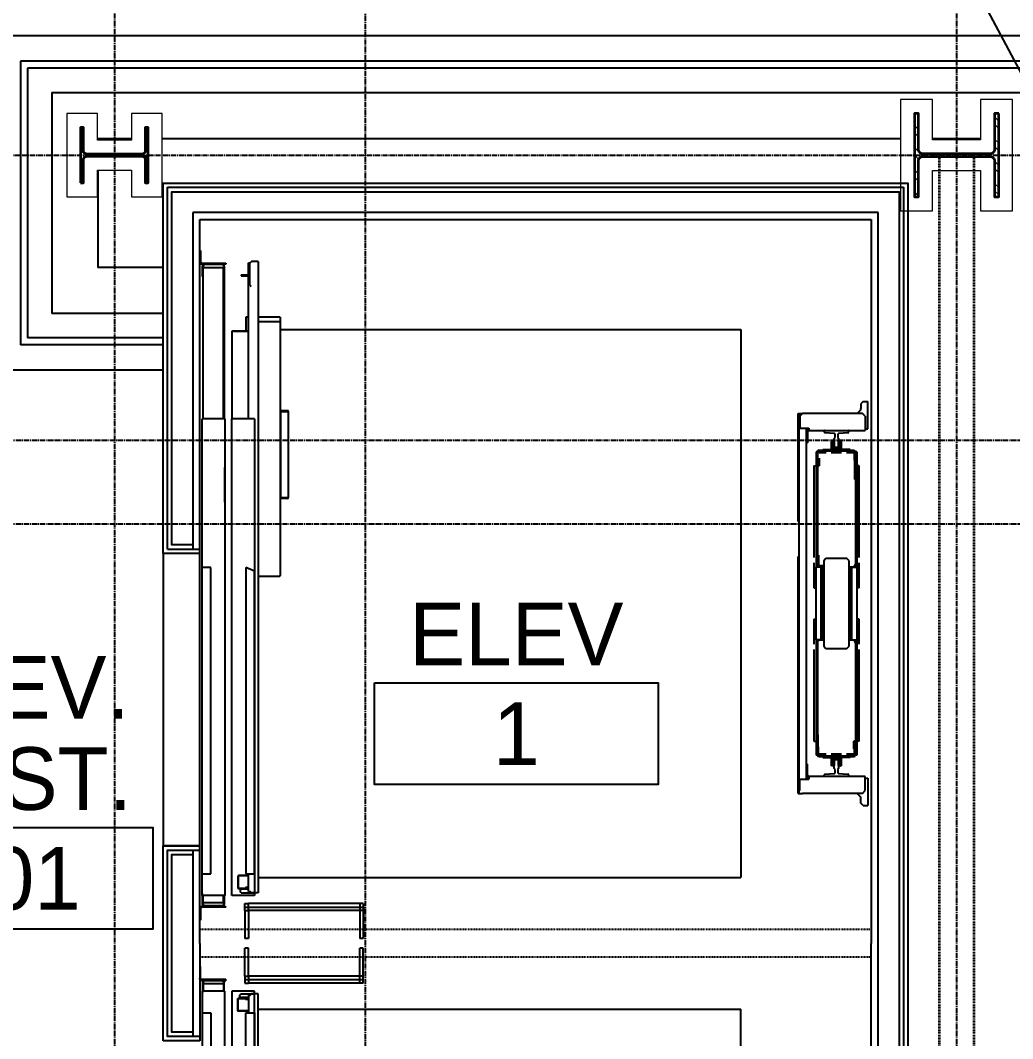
# Model space of a CAD drawing. Header units: inches. Extents: x 1442 to 5389, y 34 to 2400.
# Drawn here: x 3342 to 3484.6, y 1076.6 to 1222.9 of the extents above; entities that cross this region are included whole.
import ezdxf
from ezdxf.enums import TextEntityAlignment as Align

# ---------------------------------------------------------------- set-up
doc = ezdxf.new("R2010")
doc.units = ezdxf.units.IN
doc.header["$MEASUREMENT"] = 0
doc.linetypes.add('CENTER2', pattern=[1.125, 0.75, -0.125, 0.125, -0.125])
doc.linetypes.add('HIDDEN2', pattern=[0.1875, 0.125, -0.0625])
for name, color, linetype, lineweight in [('A-Detl-Hatch', 1, 'Continuous', 18), ('A-Detl-Wide', 2, 'Continuous', 35), ('S-Detl-Hatch', 1, 'Continuous', 18), ('S-Detl-Wide', 3, 'Continuous', 35)]:
    doc.layers.add(name, color=color, linetype=linetype, lineweight=lineweight)
for name, color, linetype in [('A-Door-Head', 8, 'Continuous'), ('A-Flor-Evtr', 7, 'Continuous'), ('A-Grid(SmallScale)', 11, 'CENTER2'), ('A-Tag-Rm(Scale)', 7, 'Continuous'), ('A-Wall-Full', 7, 'Continuous'), ('A-Wall-Hatch', 15, 'Continuous'), ('A-Wall-Hatch Interior', 15, 'Continuous'), ('Coordination', 1, 'Continuous'), ('S-Wall-CMU', 7, 'Continuous')]:
    doc.layers.add(name, color=color, linetype=linetype)

# ---------------------------------------------------------------- blocks, each defined once
blk = doc.blocks.new('Rm Tag')
blk.add_lwpolyline([(-0.2124, 0.0759), (0.2124, 0.0759), (0.2124, -0.0759), (-0.2124, -0.0759)], close=True)
for p in [(0, 0.2858), (0, 0.1493), (0, 0)]:
    blk.add_attdef('XXX', text='', height=0.0938).set_placement(p, align=Align.MIDDLE_CENTER)
blk = doc.blocks.new('*U14')
at = {"layer": 'A-Detl-Hatch'}
h = blk.add_hatch(dxfattribs=at)
h.set_pattern_fill('ANSI32', color=256, scale=6, style=0)
h.set_pattern_definition([(45, (0, -4.865), (-1.591, 1.591), []), (45, (1.0607, -4.865), (-1.591, 1.591), [])])
edge = h.paths.add_edge_path()
edge.add_line((3.98, -9.73), (3.98, -9.295))
edge.add_line((3.98, -9.295), (0.645, -9.295))
edge.add_arc((0.645, -8.795), 0.5, 180, 270, ccw=False)
edge.add_line((0.145, -8.795), (0.145, -0.935))
edge.add_arc((0.645, -0.935), 0.5, 90, 180, ccw=False)
edge.add_line((0.645, -0.435), (3.98, -0.435))
edge.add_line((3.98, -0.435), (3.98, 0))
edge.add_line((3.98, 0), (-3.98, 0))
edge.add_line((-3.98, 0), (-3.98, -0.435))
edge.add_line((-3.98, -0.435), (-0.645, -0.435))
edge.add_arc((-0.645, -0.935), 0.5, 0, 90, ccw=False)
edge.add_line((-0.145, -0.935), (-0.145, -8.795))
edge.add_arc((-0.645, -8.795), 0.5, -90, 0, ccw=False)
edge.add_line((-0.645, -9.295), (-3.98, -9.295))
edge.add_line((-3.98, -9.295), (-3.98, -9.73))
edge.add_line((-3.98, -9.73), (3.98, -9.73))
at = {"color": 0, "linetype": 'ByBlock'}
blk.add_lwpolyline([(3.98, -9.73), (3.98, -9.295), (0.645, -9.295, -0.4142136), (0.145, -8.795), (0.145, -0.935, -0.4142136), (0.645, -0.435), (3.98, -0.435), (3.98, 0), (-3.98, 0), (-3.98, -0.435), (-0.645, -0.435, -0.4142136), (-0.145, -0.935), (-0.145, -8.795, -0.4142136), (-0.645, -9.295), (-3.98, -9.295), (-3.98, -9.73)], format="xyb", close=True, dxfattribs=at)
blk = doc.blocks.new('W10X33')
at = {"layer": 'S-Detl-Hatch'}
blk.add_lwpolyline([(13773.78, -7310.28), (13773.78, -7305.84), (13769.95, -7305.84), (13769.95, -7300.98), (13773.78, -7300.98), (13773.78, -7296.55), (13761.82, -7296.55), (13761.82, -7300.98), (13765.66, -7300.98), (13765.66, -7305.84), (13761.82, -7305.84), (13761.82, -7310.28)], close=True, dxfattribs=at)
at = {"layer": 'A-Detl-Wide'}
blk.add_blockref('*U14', (13767.8, -7298.55), dxfattribs=at)
blk = doc.blocks.new('*U15')
at = {"layer": 'A-Detl-Hatch'}
h = blk.add_hatch(dxfattribs=at)
h.set_pattern_fill('ANSI32', color=256, scale=6, style=0)
h.set_pattern_definition([(45, (0, -6.06), (-1.591, 1.591), []), (45, (1.0607, -6.06), (-1.591, 1.591), [])])
edge = h.paths.add_edge_path()
edge.add_line((6, -12.12), (6, -11.515))
edge.add_line((6, -11.515), (0.795, -11.515))
edge.add_arc((0.795, -10.915), 0.6, 180, 270, ccw=False)
edge.add_line((0.195, -10.915), (0.195, -1.205))
edge.add_arc((0.795, -1.205), 0.6, 90, 180, ccw=False)
edge.add_line((0.795, -0.605), (6, -0.605))
edge.add_line((6, -0.605), (6, 0))
edge.add_line((6, 0), (-6, 0))
edge.add_line((-6, 0), (-6, -0.605))
edge.add_line((-6, -0.605), (-0.795, -0.605))
edge.add_arc((-0.795, -1.205), 0.6, 0, 90, ccw=False)
edge.add_line((-0.195, -1.205), (-0.195, -10.915))
edge.add_arc((-0.795, -10.915), 0.6, 270, 360, ccw=False)
edge.add_line((-0.795, -11.515), (-6, -11.515))
edge.add_line((-6, -11.515), (-6, -12.12))
edge.add_line((-6, -12.12), (6, -12.12))
at = {"color": 0, "linetype": 'ByBlock'}
blk.add_lwpolyline([(6, -12.12), (6, -11.515), (0.795, -11.515, -0.4142136), (0.195, -10.915), (0.195, -1.205, -0.4142136), (0.795, -0.605), (6, -0.605), (6, 0), (-6, 0), (-6, -0.605), (-0.795, -0.605, -0.4142136), (-0.195, -1.205), (-0.195, -10.915, -0.4142136), (-0.795, -11.515), (-6, -11.515), (-6, -12.12)], format="xyb", close=True, dxfattribs=at)
blk = doc.blocks.new('W12X65')
at = {"layer": 'S-Detl-Hatch'}
blk.add_lwpolyline([(13860.59, -7310.28), (13860.59, -7305.67), (13854.79, -7305.67), (13854.79, -7298.76), (13860.59, -7298.76), (13860.59, -7294.16), (13844.59, -7294.16), (13844.59, -7298.76), (13850.4, -7298.76), (13850.4, -7305.67), (13844.59, -7305.67), (13844.59, -7310.28)], close=True, dxfattribs=at)
at = {"layer": 'A-Detl-Wide'}
blk.add_blockref('*U15', (13852.59, -7296.16), dxfattribs=at)
blk = doc.blocks.new('Otis Elev. Gen 2')
at = {"layer": 'A-Flor-Evtr', "linetype": 'HIDDEN2'}
blk.add_line((0, 13.51), (0, -82.99), dxfattribs=at)
at = {"layer": 'A-Flor-Evtr'}
for p, q in [((-71.91, 13.01), (-75.85, 13.01)), ((-75.85, 12.34), (-75.85, 13.01)), ((-75.85, 12.34), (-75.54, 12.02)), ((-75.54, 12.02), (-74.83, 12.02)), ((-74.55, 11.91), (-74.12, 11.47)), ((-73.72, 12.64), (-74.12, 12.25)), ((-74.12, 12.25), (-74.12, 3.62)), ((-73.72, 12.64), (-71.68, 12.64)), ((-71.91, 12.64), (-71.91, 13.01)), ((-71.68, 10.2), (-71.68, 12.64)), ((-53.44, 11.76), (-66.61, 11.76)), ((-66.61, 11.76), (-66.61, 11.41)), ((-49.09, 11.76), (-52.67, 11.76)), ((-49.09, 11.76), (-49.09, 11.47)), ((-41, 11.76), (-44.58, 11.76)), ((-44.58, 11.76), (-44.58, 11.47)), ((-27.06, 11.76), (-40.23, 11.76)), ((-27.06, 11.76), (-27.06, 11.41)), ((-19.94, 12.64), (-21.99, 12.64)), ((-21.99, 12.64), (-21.99, 10.2)), ((-21.76, 13.01), (-17.82, 13.01)), ((-21.76, 12.64), (-21.76, 13.01)), ((-19.55, 12.25), (-19.94, 12.64)), ((-19.55, 12.25), (-19.55, 3.62)), ((-19.12, 11.91), (-19.55, 11.47)), ((-18.13, 12.02), (-18.84, 12.02)), ((-17.82, 12.34), (-18.13, 12.02)), ((-17.82, 12.34), (-17.82, 13.01)), ((-71.64, 10.24), (-71.48, 10.24)), ((-68.96, 10.46), (-68.84, 10.46)), ((-68.96, 10.46), (-68.96, 9.16)), ((-68.84, 10.99), (-68.84, 6)), ((-68.72, 10.99), (-68.72, 6)), ((-68.61, 11.41), (-52.05, 11.41)), ((-68.61, 11.41), (-68.61, 11.23)), ((-68.61, 11.23), (-68.6, 11.23)), ((-67.43, 11.23), (-68.6, 11.23)), ((-67.43, 11.11), (-68.6, 11.11)), ((-68.6, 10.79), (-68.6, 11.11)), ((-68.6, 10.79), (-68.46, 10.79)), ((-68.57, 9.95), (-68.57, 10.79)), ((-68.46, 10.94), (-68.46, 9.95)), ((-67.43, 11.23), (-52.05, 11.23)), ((-67.43, 11.11), (-64.66, 11.11)), ((-52.98, 10.3), (-53.29, 9.99)), ((-40.69, 10.3), (-52.98, 10.3)), ((-52.11, 10.3), (-52.11, 10.85)), ((-41.62, 11.47), (-52.05, 11.47)), ((-52.05, 10.72), (-52.05, 11.47)), ((-41.62, 10.72), (-52.05, 10.72)), ((-52.05, 10.52), (-52.05, 10.3)), ((-51.99, 10.58), (-51.91, 10.58)), ((-51.85, 10.52), (-51.85, 10.3)), ((-49.49, 10.52), (-49.49, 10.3)), ((-49.43, 10.58), (-49.35, 10.58)), ((-49.29, 10.52), (-49.29, 10.3)), ((-46.93, 10.52), (-46.93, 10.3)), ((-46.87, 10.58), (-46.79, 10.58)), ((-46.73, 10.52), (-46.73, 10.3)), ((-44.37, 10.52), (-44.37, 10.3)), ((-44.32, 10.58), (-44.24, 10.58)), ((-44.18, 10.52), (-44.18, 10.3)), ((-41.82, 10.52), (-41.82, 10.3)), ((-41.76, 10.58), (-41.68, 10.58)), ((-41.62, 10.72), (-41.62, 11.47)), ((-41.62, 11.41), (-25.06, 11.41)), ((-41.62, 11.23), (-26.24, 11.23)), ((-41.62, 10.52), (-41.62, 10.3)), ((-41.56, 10.85), (-41.56, 10.3)), ((-40.38, 9.99), (-40.69, 10.3)), ((-27.06, 11.23), (-27.06, 10.97)), ((-26.04, 11.09), (-27.06, 11.09)), ((-25.96, 10.97), (-27.06, 10.97)), ((-25.07, 11.23), (-26.24, 11.23)), ((-26.24, 11.23), (-26.24, 11.11)), ((-25.07, 11.11), (-26.24, 11.11)), ((-25.21, 9.95), (-25.21, 10.97)), ((-25.1, 11.09), (-25.19, 11.09)), ((-25.1, 9.95), (-25.1, 11.09)), ((-25.07, 11.23), (-25.06, 11.23)), ((-25.06, 11.41), (-25.06, 11.23)), ((-24.95, 6), (-24.95, 10.99)), ((-24.83, 6), (-24.83, 10.99)), ((-24.71, 10.46), (-24.83, 10.46)), ((-24.71, 10.46), (-24.71, 9.16)), ((-22.19, 10.24), (-22.03, 10.24)), ((-71.68, 6.78), (-71.68, 10.2)), ((-71.36, 10.14), (-71.25, 8.8)), ((-70.67, 8.69), (-70.55, 8.8)), ((-70.55, 8.8), (-69.28, 8.8)), ((-70.15, 9.2), (-69.08, 9.2)), ((-70.15, 9.08), (-70.15, 9.2)), ((-70.15, 9.08), (-69.08, 9.08)), ((-70.15, 9.07), (-69.15, 9.07)), ((-70.15, 8.88), (-70.15, 9.07)), ((-69.23, 8.88), (-70.15, 8.88)), ((-70.15, 8.88), (-70.09, 8.82)), ((-69.27, 8.82), (-70.09, 8.82)), ((-69.9, 9.08), (-69.9, 9.07)), ((-69.51, 9.08), (-69.51, 9.07)), ((-69.28, 8.8), (-69.24, 8.77)), ((-69.15, 9.01), (-69.27, 8.82)), ((-69.21, 8.76), (-69.03, 8.88)), ((-69.15, 8.19), (-69.15, 8.8)), ((-68.96, 8.96), (-68.96, 8.03)), ((-68.96, 8.88), (-68.96, 8.1)), ((-68.57, 7.74), (-68.57, 9.24)), ((-68.46, 9.24), (-68.46, 7.74)), ((-53.29, 9.99), (-53.29, 7)), ((-40.38, 7), (-40.38, 9.99)), ((-25.21, 7.74), (-25.21, 9.24)), ((-25.1, 7.74), (-25.1, 9.24)), ((-24.71, 8.03), (-24.71, 8.96)), ((-24.71, 8.1), (-24.71, 8.88)), ((-24.64, 8.88), (-24.46, 8.76)), ((-24.59, 9.2), (-23.52, 9.2)), ((-24.59, 9.08), (-23.52, 9.08)), ((-24.52, 9.07), (-23.52, 9.07)), ((-24.52, 9.01), (-24.4, 8.82)), ((-24.52, 8.8), (-24.52, 8.19)), ((-23.52, 8.88), (-24.44, 8.88)), ((-24.43, 8.77), (-24.39, 8.8)), ((-23.58, 8.82), (-24.4, 8.82)), ((-24.39, 8.8), (-23.12, 8.8)), ((-24.16, 9.07), (-24.16, 9.08)), ((-23.77, 9.07), (-23.77, 9.08)), ((-23.52, 8.88), (-23.58, 8.82)), ((-23.52, 9.08), (-23.52, 9.2)), ((-23.52, 9.07), (-23.52, 8.88)), ((-23.12, 8.8), (-23, 8.69)), ((-22.42, 8.8), (-22.31, 10.14)), ((-21.99, 10.2), (-21.99, 6.78)), ((-71.25, 8.18), (-71.36, 6.85)), ((-71.12, 8.69), (-70.67, 8.69)), ((-70.67, 8.3), (-71.12, 8.3)), ((-70.55, 8.18), (-70.67, 8.3)), ((-69.28, 8.18), (-70.55, 8.18)), ((-70.15, 8.11), (-70.09, 8.17)), ((-70.15, 8.11), (-69.23, 8.11)), ((-70.15, 7.91), (-70.15, 8.11)), ((-69.15, 7.91), (-70.15, 7.91)), ((-69.08, 7.91), (-70.15, 7.91)), ((-70.15, 7.91), (-70.15, 7.79)), ((-69.08, 7.79), (-70.15, 7.79)), ((-70.09, 8.17), (-69.27, 8.17)), ((-69.9, 7.91), (-69.9, 7.91)), ((-69.51, 7.91), (-69.51, 7.91)), ((-69.24, 8.22), (-69.28, 8.18)), ((-69.15, 7.98), (-69.27, 8.17)), ((-69.24, 8.77), (-69.24, 8.22)), ((-69.21, 8.23), (-69.21, 8.76)), ((-69.03, 8.1), (-69.21, 8.23)), ((-68.96, 6.52), (-68.96, 7.82)), ((-24.71, 6.52), (-24.71, 7.82)), ((-24.64, 8.1), (-24.46, 8.23)), ((-23.52, 7.91), (-24.59, 7.91)), ((-23.52, 7.79), (-24.59, 7.79)), ((-24.52, 7.98), (-24.4, 8.17)), ((-23.52, 7.91), (-24.52, 7.91)), ((-24.46, 8.76), (-24.46, 8.23)), ((-24.44, 8.11), (-23.52, 8.11)), ((-24.43, 8.22), (-24.43, 8.77)), ((-24.39, 8.18), (-24.43, 8.22)), ((-24.4, 8.17), (-23.58, 8.17)), ((-23.12, 8.18), (-24.39, 8.18)), ((-24.16, 7.91), (-24.16, 7.91)), ((-23.77, 7.91), (-23.77, 7.91)), ((-23.52, 8.11), (-23.58, 8.17)), ((-23.52, 8.11), (-23.52, 7.91)), ((-23.52, 7.91), (-23.52, 7.79)), ((-23, 8.3), (-23.12, 8.18)), ((-23, 8.69), (-22.55, 8.69)), ((-22.55, 8.3), (-23, 8.3)), ((-22.31, 6.85), (-22.42, 8.18)), ((-71.68, 4.53), (-71.68, 6.78)), ((-71.48, 6.74), (-71.64, 6.74)), ((-68.96, 6.52), (-68.84, 6.52)), ((-68.57, 5.89), (-68.57, 7.04)), ((-68.48, 5.89), (-68.57, 5.89)), ((-68.46, 7.04), (-68.46, 6.01)), ((-67.71, 6.01), (-66.61, 6.01)), ((-66.61, 5.89), (-67.63, 5.89)), ((-66.61, 5.76), (-66.61, 6.01)), ((-53.76, 5.94), (-52.49, 5.94)), ((-53.76, 5.76), (-53.76, 5.94)), ((-53.29, 7), (-52.98, 6.68)), ((-52.98, 6.68), (-40.69, 6.68)), ((-52.29, 6.13), (-52.29, 6.68)), ((-52.11, 6.13), (-52.11, 6.68)), ((-52.05, 6.68), (-52.05, 6.46)), ((-52.05, 6.26), (-41.62, 6.26)), ((-52.05, 6.26), (-52.05, 5.51)), ((-51.99, 6.41), (-51.91, 6.41)), ((-51.85, 6.68), (-51.85, 6.46)), ((-49.49, 6.68), (-49.49, 6.46)), ((-49.43, 6.41), (-49.35, 6.41)), ((-49.29, 6.68), (-49.29, 6.46)), ((-46.93, 6.68), (-46.93, 6.46)), ((-46.87, 6.41), (-46.79, 6.41)), ((-46.73, 6.68), (-46.73, 6.46)), ((-44.37, 6.68), (-44.37, 6.46)), ((-44.32, 6.41), (-44.24, 6.41)), ((-44.18, 6.68), (-44.18, 6.46)), ((-41.82, 6.68), (-41.82, 6.46)), ((-41.76, 6.41), (-41.68, 6.41)), ((-41.62, 6.68), (-41.62, 6.46)), ((-41.62, 6.26), (-41.62, 5.51)), ((-41.56, 6.68), (-41.56, 6.13)), ((-40.69, 6.68), (-40.38, 7)), ((-26.24, 5.88), (-27.94, 5.88)), ((-26.24, 5.88), (-25.07, 5.88)), ((-25.27, 6.05), (-25.07, 6.05)), ((-25.21, 6.05), (-25.21, 7.04)), ((-25.1, 6.19), (-25.1, 7.04)), ((-24.71, 6.52), (-24.83, 6.52)), ((-22.03, 6.74), (-22.19, 6.74)), ((-21.99, 6.78), (-21.99, 4.53)), ((-72.04, 4.53), (-71.68, 4.53)), ((-72.04, 3.23), (-72.04, 4.53)), ((-68.61, 5.76), (-52.05, 5.76)), ((-68.61, 5.76), (-68.61, 5.58)), ((-68.61, 5.58), (-52.05, 5.58)), ((-66.61, 5.22), (-66.61, 5.58)), ((-66.61, 5.22), (-53.44, 5.22)), ((-52.67, 5.22), (-49.09, 5.22)), ((-52.05, 5.51), (-41.62, 5.51)), ((-49.09, 5.22), (-49.09, 5.51)), ((-44.58, 5.22), (-44.58, 5.51)), ((-44.58, 5.22), (-41, 5.22)), ((-41.62, 5.76), (-25.06, 5.76)), ((-41.62, 5.58), (-25.06, 5.58)), ((-40.23, 5.22), (-27.06, 5.22)), ((-27.06, 5.22), (-27.06, 5.58)), ((-25.06, 5.76), (-25.06, 5.58)), ((-21.99, 4.53), (-21.57, 4.53)), ((-21.63, 4.16), (-21.63, 4.53)), ((-21.57, 3.23), (-21.57, 4.53)), ((-74.12, 3.62), (-73.72, 3.23)), ((-74.12, 3.02), (-74.12, 3.62)), ((-19.55, 3.14), (-74.12, 3.14)), ((-58.61, 3.02), (-74.12, 3.02)), ((-73.72, 3.23), (-72.04, 3.23)), ((-72.04, 4.16), (-21.57, 4.16)), ((-71.48, 4.33), (-69.9, 4.33)), ((-69.9, 4.16), (-69.9, 4.33)), ((-19.55, 3.02), (-53.61, 3.02)), ((-22.19, 4.33), (-23.77, 4.33)), ((-23.77, 4.16), (-23.77, 4.33)), ((-19.94, 3.23), (-21.57, 3.23)), ((-19.55, 3.02), (-19.55, 3.62)), ((-86.2, -71.44), (-86.2, -5.24)), ((-86.2, -5.24), (-7.46, -5.24)), ((-7.46, -74.6), (-7.46, -5.24)), ((-3.71, -59.49), (-3.71, -75.99)), ((-3.71, -59.49), (1.29, -59.49)), ((-3.21, -76.49), (-3.21, -59.49)), ((-2.71, -59.49), (-2.71, -75.99)), ((1.29, -59.49), (1.29, -59.99)), ((-3.71, -59.99), (1.29, -59.99)), ((-87.96, -71.44), (-87.96, -74.6)), ((-87.96, -71.44), (-50.86, -71.44)), ((-87.32, -71.44), (-87.32, -74.6)), ((-74.54, -71.32), (-74.54, -70.38)), ((-74.48, -71.32), (-74.48, -70.38)), ((-74.42, -70.26), (-74.42, -70.32)), ((-62.04, -70.26), (-74.42, -70.26)), ((-74.42, -71.36), (-74.42, -70.32)), ((-74.42, -71.36), (-62.04, -71.36)), ((-73.67, -71.38), (-74.42, -71.38)), ((-73.67, -71.44), (-73.67, -71.38)), ((-62.04, -70.26), (-62.04, -70.32)), ((-62.04, -71.36), (-62.04, -70.32)), ((-61.92, -70.38), (-61.92, -71.32)), ((-50.75, -74.6), (-50.75, -71.55)), ((-95.97, -74.6), (-95.97, -75.55)), ((-95.97, -74.6), (-5.26, -74.6)), ((-5.26, -74.6), (-5.26, -75.55)), ((-95.97, -75.55), (-95.74, -75.78)), ((-95.78, -75.96), (-95.78, -75.74)), ((-73.39, -75.96), (-95.78, -75.96)), ((-92.61, -75.78), (-95.74, -75.78)), ((-94.04, -77.03), (-94.04, -75.96)), ((-93.93, -77.03), (-93.93, -75.96)), ((-92.61, -75.78), (-92.49, -75.67)), ((-92.49, -75.67), (-92.37, -75.78)), ((-87.96, -75.96), (-87.96, -76.36)), ((-85.98, -78.16), (-85.98, -75.96)), ((-85.97, -75.96), (-85.97, -78.39)), ((-73.39, -75.13), (-73.39, -78.4)), ((-73.39, -75.13), (-4.87, -75.13)), ((-51.5, -75.13), (-52, -76.38)), ((-8, -75.13), (-51.5, -75.13)), ((-5.46, -75.96), (-8.05, -75.96)), ((-8, -76.38), (-8, -75.13)), ((-7.76, -75.96), (-7.76, -77.39)), ((-7.71, -75.96), (-7.71, -77.39)), ((-6.04, -76.07), (-6.02, -76.07)), ((-5.87, -75.96), (-5.87, -76.13)), ((-5.79, -75.96), (-5.79, -77.21)), ((-5.5, -75.78), (-5.26, -75.55)), ((-5.46, -75.96), (-5.46, -75.74)), ((-5.24, -77.05), (-5.24, -75.13)), ((-4.87, -75.13), (-4.87, -78.4)), ((-3.71, -76.49), (-3.71, -75.99)), ((-2.71, -75.99), (-3.71, -75.99)), ((-2.71, -76.49), (-2.71, -75.99)), ((-2.71, -75.99), (1.29, -75.99)), ((1.29, -75.99), (1.29, -76.49)), ((-94.04, -77.03), (-93.93, -77.03)), ((-87.96, -76.36), (-85.98, -76.36)), ((-52, -76.38), (-8, -76.38)), ((-7.65, -77.45), (-5.98, -77.45)), ((-7.65, -77.5), (-5.98, -77.5)), ((-6.05, -76.13), (-6.05, -76.4)), ((-6, -76.13), (-6, -76.4)), ((-5.92, -77.39), (-5.92, -76.13)), ((-5.87, -77.39), (-5.87, -76.13)), ((-5.79, -77.21), (-5.87, -77.21)), ((-5.79, -77.21), (-5.4, -77.21)), ((-5.24, -77.05), (-5.4, -77.21)), ((-2.71, -76.49), (-3.71, -76.49)), ((-2.71, -76.49), (1.29, -76.49)), ((-85.97, -78.16), (-85.98, -78.16)), ((-85.97, -78.39), (-73.39, -78.39)), ((-4.87, -78.4), (-73.39, -78.4)), ((-95.71, -82.68), (-95.71, -79.25)), ((-95.71, -79.25), (-95.59, -79.25)), ((-95.59, -79.25), (-95.59, -82.68)), ((-95.52, -79.74), (-95.59, -79.74)), ((-95.59, -79.81), (-95.52, -79.81)), ((-95.52, -79.74), (-95.52, -82.3)), ((-95.32, -79.55), (-95.32, -79.47)), ((-95.32, -79.47), (-73.39, -79.47)), ((-95.32, -79.55), (-95.08, -79.55)), ((-95.08, -79.47), (-95.08, -79.57)), ((-95.08, -79.57), (-95.08, -82.5)), ((-73.39, -79.57), (-95.08, -79.57)), ((-73.39, -79.38), (-73.39, -82.66)), ((-73.39, -79.38), (-4.87, -79.38)), ((-61.39, -79.38), (-66.39, -79.38)), ((-4.87, -79.38), (-4.87, -82.66)), ((-4.87, -79.47), (-3.59, -79.47)), ((-3.82, -79.57), (-4.87, -79.57)), ((-3.82, -79.47), (-3.82, -79.57)), ((-3.59, -79.55), (-3.82, -79.55)), ((-3.82, -79.57), (-3.82, -82.5)), ((-3.59, -79.55), (-3.59, -79.47)), ((-3.39, -79.74), (-3.31, -79.74)), ((-3.39, -79.74), (-3.39, -82.3)), ((-3.31, -79.81), (-3.39, -79.81)), ((-3.19, -79.25), (-3.31, -79.25)), ((-3.31, -82.68), (-3.31, -79.25)), ((-3.19, -79.25), (-3.19, -82.68)), ((-52, -81.41), (-52, -82.66)), ((-8, -81.41), (-52, -81.41)), ((-8, -82.66), (-8, -81.41)), ((-97.56, -82.87), (-97.56, -82.99)), ((-97.56, -82.87), (-95.91, -82.87)), ((-73.39, -82.5), (-95.32, -82.5)), ((-93.82, -82.58), (-95.32, -82.58)), ((-93.82, -82.58), (-93.82, -82.5)), ((-4.87, -82.66), (-73.39, -82.66)), ((-5.08, -82.58), (-5.08, -82.5)), ((-3.59, -82.58), (-5.08, -82.58)), ((-3.59, -82.5), (-4.87, -82.5)), ((-3, -82.87), (-1.34, -82.87)), ((-1.34, -82.87), (-1.34, -82.99))]:
    blk.add_line(p, q, dxfattribs=at)
for centre, radius, start, end in [((-74.83, 11.63), 0.394, 45, 90), ((-18.84, 11.63), 0.394, 90, 135), ((-71.64, 10.2), 0.0394, 90, 180), ((-71.48, 10.13), 0.118, 4.6316, 90), ((-68.6, 10.99), 0.241, 90, 180), ((-68.6, 10.99), 0.118, 90, 180), ((-52.49, 10.85), 0.376, 0, 90), ((-51.99, 10.52), 0.0591, 90, 180), ((-51.91, 10.52), 0.0591, 360, 90), ((-51.79, 10.48), 0.0591, 180, 273.6144), ((-50.67, -7.26), 17.72, 86.3856, 93.6144), ((-49.55, 10.48), 0.0591, 266.3856, 360), ((-49.43, 10.52), 0.0591, 90, 180), ((-49.35, 10.52), 0.0591, 360, 90), ((-49.23, 10.48), 0.0591, 180, 273.6144), ((-48.11, -7.26), 17.72, 86.3856, 93.6144), ((-46.99, 10.48), 0.0591, 266.3856, 360), ((-46.87, 10.52), 0.0591, 90, 180), ((-46.79, 10.52), 0.0591, 360, 90), ((-46.67, 10.48), 0.0591, 180, 273.6144), ((-45.55, -7.26), 17.72, 86.3856, 93.6144), ((-44.43, 10.48), 0.0591, 266.3856, 360), ((-44.32, 10.52), 0.0591, 90, 180), ((-44.24, 10.52), 0.0591, 360, 90), ((-44.12, 10.48), 0.0591, 180, 273.6144), ((-43, -7.26), 17.72, 86.3856, 93.6144), ((-41.88, 10.48), 0.0591, 266.3856, 360), ((-41.76, 10.52), 0.0591, 90, 180), ((-41.68, 10.52), 0.0591, 360, 90), ((-41.18, 10.85), 0.376, 90, 180), ((-25.07, 10.99), 0.241, 0, 90), ((-25.07, 10.99), 0.118, 0, 90), ((-22.19, 10.13), 0.118, 90, 175.3684), ((-22.03, 10.2), 0.0394, 0, 90), ((-71.12, 8.81), 0.126, 184.6316, 270), ((-69.15, 8.88), 0.19, 0, 90), ((-69.15, 8.88), 0.125, 0, 90), ((-69.08, 8.96), 0.238, 0, 90), ((-69.08, 8.96), 0.118, 0, 90), ((-24.59, 8.96), 0.238, 90, 180), ((-24.59, 8.96), 0.118, 90, 180), ((-24.52, 8.88), 0.19, 90, 180), ((-24.52, 8.88), 0.125, 90, 180), ((-22.55, 8.81), 0.126, 270, 355.3684), ((-71.12, 8.17), 0.126, 90, 175.3684), ((-69.15, 8.1), 0.19, 270, 0), ((-69.15, 8.1), 0.125, 270, 0), ((-69.08, 8.03), 0.238, 270, 0), ((-69.08, 8.03), 0.118, 270, 0), ((-24.59, 8.03), 0.238, 180, 270), ((-24.52, 8.1), 0.19, 180, 270), ((-24.59, 8.03), 0.118, 180, 270), ((-24.52, 8.1), 0.125, 180, 270), ((-22.55, 8.17), 0.126, 4.6316, 90), ((-71.64, 6.78), 0.0394, 180, 270), ((-71.48, 6.86), 0.118, 270, 355.3684), ((-68.6, 6), 0.241, 180, 270), ((-68.6, 6), 0.118, 180, 270), ((-52.49, 6.13), 0.376, 270, 0), ((-52.49, 6.13), 0.197, 270, 0), ((-51.99, 6.46), 0.0591, 180, 270), ((-51.91, 6.46), 0.0591, 270, 0), ((-51.79, 6.5), 0.0591, 86.3856, 180), ((-50.67, 24.24), 17.72, 266.3856, 273.6144), ((-49.55, 6.5), 0.0591, 0, 93.6144), ((-49.43, 6.46), 0.0591, 180, 270), ((-49.35, 6.46), 0.0591, 270, 0), ((-49.23, 6.5), 0.0591, 86.3856, 180), ((-48.11, 24.24), 17.72, 266.3856, 273.6144), ((-46.99, 6.5), 0.0591, 0, 93.6144), ((-46.87, 6.46), 0.0591, 180, 270), ((-46.79, 6.46), 0.0591, 270, 0), ((-46.67, 6.5), 0.0591, 86.3856, 180), ((-45.55, 24.24), 17.72, 266.3856, 273.6144), ((-44.43, 6.5), 0.0591, 0, 93.6144), ((-44.32, 6.46), 0.0591, 180, 270), ((-44.24, 6.46), 0.0591, 270, 0), ((-44.12, 6.5), 0.0591, 86.3856, 180), ((-43, 24.24), 17.72, 266.3856, 273.6144), ((-41.88, 6.5), 0.0591, 0, 93.6144), ((-41.76, 6.46), 0.0591, 180, 270), ((-41.68, 6.46), 0.0591, 270, 0), ((-41.18, 6.13), 0.376, 180, 270), ((-25.07, 6), 0.241, 270, 0), ((-25.07, 6), 0.118, 270, 0), ((-22.19, 6.86), 0.118, 184.6316, 270), ((-22.03, 6.78), 0.0394, 270, 0), ((-71.48, 4.53), 0.365, 180, 270), ((-71.48, 4.53), 0.197, 180, 270), ((-22.19, 4.53), 0.365, 270, 0), ((-22.19, 4.53), 0.197, 270, 0), ((-74.42, -70.38), 0.119, 90, 180), ((-74.42, -71.32), 0.119, 180, 270), ((-74.42, -70.38), 0.0591, 90, 180), ((-74.42, -71.32), 0.0591, 180, 270), ((-62.04, -70.38), 0.119, 0, 90), ((-62.04, -71.32), 0.119, 270, 0), ((-50.86, -71.55), 0.111, 0, 90), ((-5.96, -76.13), 0.0886, 0, 180), ((-5.97, -75.96), 0.133, 303.3328, 318.0445), ((-7.65, -77.39), 0.111, 180, 270), ((-7.65, -77.39), 0.063, 180, 270), ((-5.96, -76.13), 0.0408, 0, 180), ((-5.98, -77.39), 0.111, 270, 0), ((-5.98, -77.39), 0.063, 270, 0), ((-95.32, -79.74), 0.276, 90, 180), ((-95.32, -79.74), 0.197, 90, 180), ((-3.59, -79.74), 0.276, 0, 90), ((-3.59, -79.74), 0.197, 0, 90), ((-95.91, -82.68), 0.315, 270, 0), ((-95.91, -82.68), 0.197, 270, 0), ((-95.32, -82.3), 0.276, 180, 270), ((-95.32, -82.3), 0.197, 180, 270), ((-3.59, -82.3), 0.276, 270, 0), ((-3.59, -82.3), 0.197, 270, 0), ((-3, -82.68), 0.315, 180, 270), ((-3, -82.68), 0.197, 180, 270)]:
    blk.add_arc(centre, radius, start, end, dxfattribs=at)
at = {"layer": 'A-Wall-Full'}
for p, q in [((-102, -82.99), (-102, 13.51)), ((-102, 13.51), (2, 13.51)), ((-54, -82.99), (-102, -82.99)), ((-54, -82.99), (-54, -88.24)), ((2, -82.99), (-12, -82.99)), ((-12, -82.99), (-12, -88.24))]:
    blk.add_line(p, q, dxfattribs=at)

msp = doc.modelspace()

# ---------------------------------------------------------------- linework, layer by layer
at = {"layer": 'A-Door-Head'}
msp.add_lwpolyline([(3367.75, 1146.33), (3362.5, 1146.33), (3362.5, 1104.33), (3367.75, 1104.33)], close=True, dxfattribs=at)
at = {"layer": 'A-Flor-Evtr'}
for p, q in [((3367.87, 1189.89), (3367.75, 1189.89)), ((3367.87, 1189.89), (3367.87, 1188.24)), ((3368.07, 1188.04), (3371.49, 1188.04)), ((3371.49, 1188.04), (3371.49, 1187.93)), ((3374.78, 1165.72), (3374.78, 1188.11)), ((3374.78, 1188.11), (3375, 1188.11)), ((3375.2, 1188.3), (3374.96, 1188.07)), ((3374.96, 1184.94), (3374.96, 1188.07)), ((3376.14, 1188.3), (3375.2, 1188.3)), ((3376.14, 1188.3), (3376.14, 1097.59)), ((3371.49, 1187.93), (3368.07, 1187.93)), ((3368.16, 1186.15), (3368.16, 1187.65)), ((3368.24, 1165.72), (3368.24, 1187.65)), ((3371.18, 1187.41), (3368.24, 1187.41)), ((3371, 1187.85), (3368.44, 1187.85)), ((3370.93, 1187.93), (3370.93, 1187.85)), ((3371, 1187.85), (3371, 1187.93)), ((3371.18, 1165.72), (3371.18, 1187.41)), ((3371.27, 1187.41), (3371.18, 1187.41)), ((3371.2, 1187.65), (3371.2, 1187.41)), ((3371.2, 1187.65), (3371.27, 1187.65)), ((3371.27, 1187.65), (3371.27, 1165.72)), ((3368.16, 1186.15), (3368.24, 1186.15)), ((3373.71, 1186.38), (3373.71, 1186.26)), ((3373.71, 1186.38), (3374.78, 1186.38)), ((3373.71, 1186.26), (3374.78, 1186.26)), ((3374.96, 1184.94), (3375.08, 1184.82)), ((3375.08, 1184.82), (3374.96, 1184.7)), ((3374.38, 1180.29), (3374.38, 1178.31)), ((3374.78, 1180.29), (3374.38, 1180.29)), ((3379.31, 1180.29), (3376.14, 1180.29)), ((3379.31, 1179.65), (3376.14, 1179.65)), ((3379.31, 1180.29), (3379.31, 1143.19)), ((3372.36, 1178.3), (3372.36, 1165.72)), ((3374.78, 1178.3), (3372.36, 1178.3)), ((3372.58, 1178.3), (3372.58, 1178.31)), ((3372.58, 1178.31), (3374.78, 1178.31)), ((3379.31, 1178.54), (3445.5, 1178.54)), ((3445.5, 1178.54), (3445.5, 1099.8)), ((3463.08, 1168.18), (3462.77, 1167.87)), ((3462.77, 1167.87), (3462.77, 1167.16)), ((3463.08, 1168.18), (3463.75, 1168.18)), ((3463.75, 1164.24), (3463.75, 1168.18)), ((3379.37, 1166), (3379.37, 1166.75)), ((3379.38, 1166.75), (3379.38, 1154.37)), ((3379.38, 1166.75), (3380.43, 1166.75)), ((3379.42, 1166.87), (3380.37, 1166.87)), ((3379.42, 1166.81), (3380.37, 1166.81)), ((3380.49, 1166.75), (3380.43, 1166.75)), ((3380.49, 1154.37), (3380.49, 1166.75)), ((3453.76, 1166.45), (3454.37, 1166.45)), ((3453.76, 1150.94), (3453.76, 1166.45)), ((3453.88, 1111.88), (3453.88, 1166.45)), ((3454.37, 1166.45), (3453.97, 1166.06)), ((3453.97, 1166.06), (3453.97, 1164.37)), ((3462.99, 1166.45), (3454.37, 1166.45)), ((3462.65, 1166.88), (3462.22, 1166.45)), ((3463.38, 1166.06), (3462.99, 1166.45)), ((3463.38, 1166.06), (3463.38, 1164.01)), ((3371.36, 1165.72), (3368.09, 1165.72)), ((3368.09, 1097.2), (3368.09, 1165.72)), ((3371.36, 1165.72), (3371.36, 1097.2)), ((3375.62, 1165.72), (3372.34, 1165.72)), ((3372.34, 1097.2), (3372.34, 1165.72)), ((3375.62, 1165.72), (3375.62, 1097.2)), ((3379.31, 1166), (3379.37, 1166)), ((3453.97, 1164.37), (3455.27, 1164.37)), ((3454.9, 1164.37), (3454.9, 1113.9)), ((3455.07, 1163.81), (3455.07, 1162.23)), ((3455.27, 1164.37), (3455.27, 1164.01)), ((3455.27, 1164.01), (3457.52, 1164.01)), ((3457.48, 1163.81), (3457.48, 1163.97)), ((3457.52, 1164.01), (3460.95, 1164.01)), ((3458.92, 1163.58), (3457.59, 1163.69)), ((3459.04, 1163), (3459.04, 1163.45)), ((3459.43, 1163.45), (3459.43, 1163)), ((3460.88, 1163.69), (3459.55, 1163.58)), ((3460.95, 1164.01), (3463.38, 1164.01)), ((3460.99, 1163.97), (3460.99, 1163.81)), ((3463.38, 1164.24), (3463.75, 1164.24)), ((3454.9, 1162.23), (3455.07, 1162.23)), ((3458.65, 1162.48), (3458.53, 1162.48)), ((3458.53, 1161.41), (3458.53, 1162.48)), ((3458.65, 1161.41), (3458.65, 1162.48)), ((3458.66, 1162.23), (3458.65, 1162.23)), ((3458.66, 1161.84), (3458.65, 1161.84)), ((3458.66, 1162.48), (3458.85, 1162.48)), ((3458.66, 1161.48), (3458.66, 1162.48)), ((3458.85, 1162.48), (3458.85, 1161.56)), ((3458.85, 1162.48), (3458.91, 1162.42)), ((3458.91, 1162.42), (3458.91, 1161.6)), ((3458.92, 1162.88), (3459.04, 1163)), ((3458.92, 1161.61), (3458.92, 1162.88)), ((3459.43, 1163), (3459.55, 1162.88)), ((3459.55, 1162.88), (3459.55, 1161.61)), ((3459.62, 1162.48), (3459.56, 1162.42)), ((3459.56, 1161.6), (3459.56, 1162.42)), ((3459.62, 1162.48), (3459.81, 1162.48)), ((3459.62, 1161.56), (3459.62, 1162.48)), ((3459.81, 1162.48), (3459.81, 1161.48)), ((3459.82, 1162.23), (3459.81, 1162.23)), ((3459.82, 1161.84), (3459.81, 1161.84)), ((3459.82, 1162.48), (3459.94, 1162.48)), ((3459.82, 1162.48), (3459.82, 1161.41)), ((3459.94, 1162.48), (3459.94, 1161.41)), ((3456.5, 1160.94), (3456.32, 1160.94)), ((3456.32, 1160.94), (3456.32, 1144.38)), ((3456.5, 1160.94), (3456.5, 1144.38)), ((3456.64, 1160.9), (3457.78, 1160.9)), ((3456.64, 1160.81), (3456.64, 1160.9)), ((3461.73, 1161.17), (3456.74, 1161.17)), ((3461.73, 1161.05), (3456.74, 1161.05)), ((3457.78, 1160.79), (3456.75, 1160.79)), ((3457.27, 1161.29), (3458.56, 1161.29)), ((3457.27, 1161.29), (3457.27, 1161.17)), ((3458.49, 1160.9), (3459.98, 1160.9)), ((3459.98, 1160.79), (3458.49, 1160.79)), ((3458.72, 1161.48), (3458.91, 1161.6)), ((3459.7, 1161.29), (3458.77, 1161.29)), ((3458.85, 1161.36), (3458.97, 1161.54)), ((3459.62, 1161.29), (3458.85, 1161.29)), ((3458.96, 1161.57), (3458.92, 1161.61)), ((3458.93, 1161.48), (3459.54, 1161.48)), ((3459.51, 1161.57), (3458.96, 1161.57)), ((3458.97, 1161.54), (3459.5, 1161.54)), ((3459.5, 1161.54), (3459.62, 1161.36)), ((3459.55, 1161.61), (3459.51, 1161.57)), ((3459.75, 1161.48), (3459.56, 1161.6)), ((3461.2, 1161.29), (3459.91, 1161.29)), ((3460.69, 1160.9), (3461.53, 1160.9)), ((3461.68, 1160.79), (3460.69, 1160.79)), ((3461.2, 1161.29), (3461.2, 1161.17)), ((3461.53, 1160.93), (3461.85, 1160.93)), ((3461.53, 1160.93), (3461.53, 1160.79)), ((3461.85, 1159.76), (3461.85, 1160.93)), ((3462.15, 1160.94), (3461.97, 1160.94)), ((3461.97, 1160.94), (3461.97, 1160.93)), ((3461.97, 1159.76), (3461.97, 1160.93)), ((3462.15, 1160.94), (3462.15, 1144.38)), ((3455.97, 1158.94), (3456.32, 1158.94)), ((3455.97, 1158.94), (3455.97, 1145.77)), ((3456.5, 1158.94), (3456.75, 1158.94)), ((3456.64, 1158.94), (3456.64, 1159.96)), ((3456.75, 1160.05), (3456.75, 1158.94)), ((3461.85, 1159.76), (3461.85, 1157)), ((3461.97, 1159.76), (3461.97, 1144.38)), ((3462.5, 1158.94), (3462.15, 1158.94)), ((3462.5, 1145.77), (3462.5, 1158.94)), ((3371.36, 1153.72), (3371.36, 1158.72)), ((3379.38, 1154.37), (3380.43, 1154.37)), ((3380.49, 1154.37), (3380.43, 1154.37)), ((3380.37, 1154.25), (3379.42, 1154.25)), ((3453.76, 1111.88), (3453.76, 1145.94)), ((3456.5, 1146.09), (3456.68, 1146.09)), ((3456.68, 1146.09), (3456.68, 1144.82)), ((3457.74, 1145.62), (3457.42, 1145.31)), ((3460.73, 1145.62), (3457.74, 1145.62)), ((3461.05, 1145.31), (3460.73, 1145.62)), ((3369.34, 1144.33), (3368.09, 1144.33)), ((3369.34, 1100.33), (3369.34, 1144.33)), ((3375.62, 1143.83), (3374.37, 1144.33)), ((3374.37, 1144.33), (3374.37, 1100.33)), ((3455.97, 1145), (3455.97, 1141.42)), ((3457, 1144.38), (3456.26, 1144.38)), ((3456.26, 1144.38), (3456.26, 1133.95)), ((3456.88, 1144.62), (3457.42, 1144.62)), ((3456.88, 1144.44), (3457.42, 1144.44)), ((3457, 1144.38), (3457, 1133.95)), ((3457.15, 1144.32), (3457.15, 1144.24)), ((3457.42, 1144.38), (3457.21, 1144.38)), ((3457.42, 1144.18), (3457.21, 1144.18)), ((3457.42, 1145.31), (3457.42, 1133.02)), ((3461.05, 1133.02), (3461.05, 1145.31)), ((3461.05, 1144.44), (3461.6, 1144.44)), ((3461.26, 1144.38), (3461.05, 1144.38)), ((3461.26, 1144.18), (3461.05, 1144.18)), ((3461.32, 1144.32), (3461.32, 1144.24)), ((3461.47, 1144.38), (3462.21, 1144.38)), ((3461.47, 1133.95), (3461.47, 1144.38)), ((3462.21, 1133.95), (3462.21, 1144.38)), ((3462.5, 1141.42), (3462.5, 1145)), ((3375.62, 1100.33), (3375.62, 1143.83)), ((3376.14, 1143.08), (3379.19, 1143.08)), ((3455.97, 1141.42), (3456.26, 1141.42)), ((3457.15, 1141.76), (3457.15, 1141.68)), ((3457.42, 1141.82), (3457.21, 1141.82)), ((3457.42, 1141.62), (3457.21, 1141.62)), ((3461.26, 1141.82), (3461.05, 1141.82)), ((3461.26, 1141.62), (3461.05, 1141.62)), ((3461.32, 1141.76), (3461.32, 1141.68)), ((3462.5, 1141.42), (3462.21, 1141.42)), ((3457.15, 1139.21), (3457.15, 1139.12)), ((3457.42, 1139.26), (3457.21, 1139.26)), ((3457.42, 1139.06), (3457.21, 1139.06)), ((3461.26, 1139.26), (3461.05, 1139.26)), ((3461.26, 1139.06), (3461.05, 1139.06)), ((3461.32, 1139.21), (3461.32, 1139.12)), ((3455.97, 1136.91), (3456.26, 1136.91)), ((3455.97, 1136.91), (3455.97, 1133.33)), ((3462.5, 1136.91), (3462.21, 1136.91)), ((3462.5, 1133.33), (3462.5, 1136.91)), ((3457.15, 1136.65), (3457.15, 1136.57)), ((3457.42, 1136.71), (3457.21, 1136.71)), ((3457.42, 1136.51), (3457.21, 1136.51)), ((3461.26, 1136.71), (3461.05, 1136.71)), ((3461.26, 1136.51), (3461.05, 1136.51)), ((3461.32, 1136.65), (3461.32, 1136.57)), ((3457, 1133.95), (3456.26, 1133.95)), ((3456.32, 1133.95), (3456.32, 1117.39)), ((3456.5, 1133.95), (3456.5, 1117.39)), ((3457.42, 1133.89), (3456.88, 1133.89)), ((3457.15, 1134.09), (3457.15, 1134.01)), ((3457.42, 1134.15), (3457.21, 1134.15)), ((3457.42, 1133.95), (3457.21, 1133.95)), ((3461.26, 1134.15), (3461.05, 1134.15)), ((3461.26, 1133.95), (3461.05, 1133.95)), ((3461.6, 1133.89), (3461.05, 1133.89)), ((3461.32, 1134.09), (3461.32, 1134.01)), ((3461.47, 1133.95), (3462.21, 1133.95)), ((3461.97, 1133.95), (3461.97, 1118.57)), ((3462.15, 1133.95), (3462.15, 1117.39)), ((3455.97, 1132.56), (3455.97, 1119.39)), ((3457.42, 1133.02), (3457.74, 1132.71)), ((3457.74, 1132.71), (3460.73, 1132.71)), ((3460.73, 1132.71), (3461.05, 1133.02)), ((3462.5, 1119.39), (3462.5, 1132.56)), ((3455.97, 1119.39), (3456.32, 1119.39)), ((3456.62, 1118.57), (3456.62, 1120.27)), ((3461.97, 1119.39), (3461.72, 1119.39)), ((3461.72, 1118.29), (3461.72, 1119.39)), ((3461.83, 1118.37), (3461.83, 1119.39)), ((3462.5, 1119.39), (3462.15, 1119.39)), ((3456.62, 1118.57), (3456.62, 1117.4)), ((3461.97, 1118.57), (3461.85, 1118.57)), ((3461.85, 1117.4), (3461.85, 1118.57)), ((3461.97, 1117.4), (3461.97, 1118.57)), ((3456.5, 1117.39), (3456.32, 1117.39)), ((3456.74, 1117.28), (3461.73, 1117.28)), ((3456.74, 1117.16), (3461.73, 1117.16)), ((3456.79, 1117.6), (3456.79, 1117.4)), ((3456.79, 1117.54), (3457.78, 1117.54)), ((3456.94, 1117.43), (3457.78, 1117.43)), ((3457.27, 1117.04), (3457.27, 1117.16)), ((3457.27, 1117.04), (3458.56, 1117.04)), ((3458.49, 1117.54), (3459.98, 1117.54)), ((3458.49, 1117.43), (3459.98, 1117.43)), ((3458.53, 1115.85), (3458.53, 1116.92)), ((3458.65, 1115.85), (3458.65, 1116.92)), ((3458.65, 1116.49), (3458.66, 1116.49)), ((3458.66, 1115.85), (3458.66, 1116.85)), ((3458.72, 1116.85), (3458.91, 1116.73)), ((3458.77, 1117.04), (3459.7, 1117.04)), ((3458.85, 1117.04), (3459.62, 1117.04)), ((3458.85, 1116.97), (3458.97, 1116.79)), ((3458.85, 1116.77), (3458.85, 1115.85)), ((3458.91, 1116.73), (3458.91, 1115.91)), ((3458.92, 1116.72), (3458.96, 1116.76)), ((3458.92, 1115.45), (3458.92, 1116.72)), ((3459.54, 1116.85), (3458.93, 1116.85)), ((3458.96, 1116.76), (3459.51, 1116.76)), ((3459.5, 1116.79), (3458.97, 1116.79)), ((3459.62, 1116.97), (3459.5, 1116.79)), ((3459.51, 1116.76), (3459.55, 1116.72)), ((3459.55, 1116.72), (3459.55, 1115.45)), ((3459.75, 1116.85), (3459.56, 1116.73)), ((3459.56, 1115.91), (3459.56, 1116.73)), ((3459.62, 1115.85), (3459.62, 1116.77)), ((3459.81, 1116.85), (3459.81, 1115.85)), ((3459.81, 1116.49), (3459.82, 1116.49)), ((3459.82, 1116.92), (3459.82, 1115.85)), ((3461.2, 1117.04), (3459.91, 1117.04)), ((3459.94, 1116.92), (3459.94, 1115.85)), ((3460.69, 1117.54), (3461.72, 1117.54)), ((3460.69, 1117.43), (3461.83, 1117.43)), ((3461.2, 1117.04), (3461.2, 1117.16)), ((3461.83, 1117.43), (3461.83, 1117.52)), ((3461.97, 1117.4), (3461.97, 1117.39)), ((3462.15, 1117.39), (3461.97, 1117.39)), ((3454.9, 1116.1), (3455.07, 1116.1)), ((3455.07, 1114.52), (3455.07, 1116.1)), ((3458.65, 1115.85), (3458.53, 1115.85)), ((3458.65, 1116.1), (3458.66, 1116.1)), ((3458.85, 1115.85), (3458.66, 1115.85)), ((3458.85, 1115.85), (3458.91, 1115.91)), ((3459.04, 1115.33), (3458.92, 1115.45)), ((3459.04, 1114.88), (3459.04, 1115.33)), ((3459.55, 1115.45), (3459.43, 1115.33)), ((3459.43, 1115.33), (3459.43, 1114.88)), ((3459.62, 1115.85), (3459.56, 1115.91)), ((3459.81, 1115.85), (3459.62, 1115.85)), ((3459.81, 1116.1), (3459.82, 1116.1)), ((3459.82, 1115.85), (3459.94, 1115.85)), ((3453.97, 1113.9), (3455.27, 1113.9)), ((3453.97, 1112.28), (3453.97, 1113.9)), ((3454.9, 1113.96), (3455.27, 1113.96)), ((3457.52, 1114.32), (3455.27, 1114.32)), ((3455.27, 1114.32), (3455.27, 1113.9)), ((3457.48, 1114.36), (3457.48, 1114.53)), ((3460.95, 1114.32), (3457.52, 1114.32)), ((3457.59, 1114.64), (3458.92, 1114.75)), ((3459.55, 1114.75), (3460.88, 1114.64)), ((3463.38, 1114.32), (3460.95, 1114.32)), ((3460.99, 1114.53), (3460.99, 1114.36)), ((3463.38, 1112.28), (3463.38, 1114.32)), ((3463.38, 1114.09), (3463.75, 1114.09)), ((3463.75, 1114.09), (3463.75, 1110.15)), ((3462.99, 1111.88), (3463.38, 1112.28)), ((3453.76, 1111.88), (3454.37, 1111.88)), ((3462.99, 1111.88), (3454.37, 1111.88)), ((3462.65, 1111.45), (3462.22, 1111.88)), ((3462.77, 1110.46), (3462.77, 1111.17)), ((3463.08, 1110.15), (3462.77, 1110.46)), ((3463.08, 1110.15), (3463.75, 1110.15)), ((3368.09, 1100.33), (3369.34, 1100.33)), ((3374.37, 1100.33), (3375.62, 1100.33)), ((3374.78, 1097.79), (3374.78, 1100.38)), ((3373.24, 1099.98), (3373.24, 1098.31)), ((3373.29, 1099.98), (3373.29, 1098.31)), ((3374.78, 1100.09), (3373.35, 1100.09)), ((3374.78, 1100.04), (3373.35, 1100.04)), ((3376.14, 1099.8), (3445.5, 1099.8)), ((3368.16, 1095.92), (3368.16, 1097.41)), ((3368.16, 1097.41), (3368.24, 1097.41)), ((3373.35, 1098.25), (3374.61, 1098.25)), ((3373.35, 1098.2), (3374.61, 1098.2)), ((3373.54, 1098.12), (3373.54, 1098.2)), ((3373.54, 1098.12), (3373.54, 1097.73)), ((3374.78, 1098.12), (3373.54, 1098.12)), ((3373.7, 1097.57), (3373.54, 1097.73)), ((3373.7, 1097.57), (3375.62, 1097.57)), ((3374.61, 1098.38), (3374.35, 1098.38)), ((3374.61, 1098.33), (3374.35, 1098.33)), ((3374.78, 1098.2), (3374.61, 1098.2)), ((3374.67, 1098.37), (3374.67, 1098.35)), ((3374.78, 1097.79), (3375, 1097.79)), ((3374.96, 1097.83), (3375.2, 1097.59)), ((3376.14, 1097.59), (3375.2, 1097.59)), ((3371.36, 1097.2), (3368.09, 1097.2)), ((3368.24, 1095.92), (3368.24, 1097.2)), ((3371.18, 1096.15), (3368.24, 1096.15)), ((3371.18, 1096.15), (3371.18, 1097.2)), ((3371.27, 1096.15), (3371.18, 1096.15)), ((3371.2, 1095.92), (3371.2, 1096.15)), ((3371.2, 1095.92), (3371.27, 1095.92)), ((3371.27, 1097.2), (3371.27, 1095.92)), ((3375.62, 1097.2), (3372.34, 1097.2)), ((3374.25, 1096.05), (3374.75, 1096.05)), ((3374.25, 1095.05), (3374.25, 1096.05)), ((3391.25, 1096.05), (3374.75, 1096.05)), ((3374.75, 1095.05), (3374.75, 1096.05)), ((3390.75, 1096.05), (3390.75, 1091.05)), ((3391.25, 1096.05), (3391.25, 1091.05)), ((3367.87, 1095.33), (3367.87, 1093.67)), ((3368.07, 1095.64), (3371.49, 1095.64)), ((3371.49, 1095.52), (3368.07, 1095.52)), ((3371, 1095.72), (3368.44, 1095.72)), ((3370.93, 1095.64), (3370.93, 1095.72)), ((3371, 1095.72), (3371, 1095.64)), ((3371.49, 1095.52), (3371.49, 1095.64)), ((3374.25, 1095.55), (3391.25, 1095.55)), ((3374.25, 1095.05), (3374.75, 1095.05)), ((3374.25, 1095.05), (3374.25, 1091.05)), ((3391.25, 1095.05), (3374.75, 1095.05)), ((3374.75, 1095.05), (3374.75, 1091.05)), ((3367.87, 1093.67), (3367.75, 1093.67)), ((3374.75, 1091.05), (3374.25, 1091.05)), ((3391.25, 1091.05), (3390.75, 1091.05))]:
    msp.add_line(p, q, dxfattribs=at)
at = {"layer": 'A-Flor-Evtr', "linetype": 'HIDDEN2'}
msp.add_line((3464.25, 1092.33), (3367.75, 1092.33), dxfattribs=at)
at = {"layer": 'A-Flor-Evtr'}
for centre, radius, start, end in [((3368.07, 1188.24), 0.315, 180, 270), ((3368.07, 1188.24), 0.197, 180, 270), ((3368.44, 1187.65), 0.276, 90, 180), ((3368.44, 1187.65), 0.197, 90, 180), ((3371, 1187.65), 0.276, 0, 90), ((3371, 1187.65), 0.197, 0, 90), ((3379.42, 1166.75), 0.119, 90, 180), ((3379.42, 1166.75), 0.0591, 90, 180), ((3380.37, 1166.75), 0.119, 0, 90), ((3380.37, 1166.75), 0.0591, 0, 90), ((3462.37, 1167.16), 0.394, 315, 0), ((3455.27, 1163.81), 0.365, 90, 180), ((3455.27, 1163.81), 0.197, 90, 180), ((3457.52, 1163.97), 0.0394, 90, 180), ((3457.6, 1163.81), 0.118, 180, 265.3684), ((3458.91, 1163.45), 0.126, 0, 85.3684), ((3459.56, 1163.45), 0.126, 94.6316, 180), ((3460.87, 1163.81), 0.118, 274.6316, 0), ((3460.95, 1163.97), 0.0394, 0, 90), ((3456.74, 1160.93), 0.241, 90, 180), ((3456.74, 1160.93), 0.118, 90, 180), ((3458.77, 1161.41), 0.238, 180, 270), ((3458.77, 1161.41), 0.118, 180, 270), ((3458.85, 1161.48), 0.19, 180, 270), ((3458.85, 1161.48), 0.125, 180, 270), ((3459.62, 1161.48), 0.19, 270, 0), ((3459.62, 1161.48), 0.125, 270, 0), ((3459.7, 1161.41), 0.238, 270, 0), ((3459.7, 1161.41), 0.118, 270, 0), ((3461.73, 1160.93), 0.241, 0, 90), ((3461.73, 1160.93), 0.118, 0, 90), ((3379.42, 1154.37), 0.119, 180, 270), ((3380.37, 1154.37), 0.119, 270, 0), ((3456.88, 1144.82), 0.376, 180, 270), ((3456.88, 1144.82), 0.197, 180, 270), ((3457.21, 1144.32), 0.0591, 90, 180), ((3457.21, 1144.24), 0.0591, 180, 270), ((3457.24, 1144.12), 0.0591, 356.3856, 90), ((3474.98, 1143), 17.72, 176.3856, 183.6144), ((3461.23, 1144.12), 0.0591, 90, 183.6144), ((3443.49, 1143), 17.72, 356.3856, 3.6144), ((3461.26, 1144.32), 0.0591, 0, 90), ((3461.26, 1144.24), 0.0591, 270, 0), ((3461.6, 1144.82), 0.376, 270, 0), ((3379.19, 1143.19), 0.111, 270, 0), ((3457.21, 1141.76), 0.0591, 90, 180), ((3457.21, 1141.68), 0.0591, 180, 270), ((3457.24, 1141.88), 0.0591, 270, 3.6144), ((3457.24, 1141.56), 0.0591, 356.3856, 90), ((3474.98, 1140.44), 17.72, 176.3856, 183.6144), ((3461.23, 1141.88), 0.0591, 176.3856, 270), ((3461.23, 1141.56), 0.0591, 90, 183.6144), ((3443.49, 1140.44), 17.72, 356.3856, 3.6144), ((3461.26, 1141.76), 0.0591, 0, 90), ((3461.26, 1141.68), 0.0591, 270, 0), ((3457.21, 1139.21), 0.0591, 90, 180), ((3457.21, 1139.12), 0.0591, 180, 270), ((3457.24, 1139.32), 0.0591, 270, 3.6144), ((3457.24, 1139.01), 0.0591, 356.3856, 90), ((3474.98, 1137.88), 17.72, 176.3856, 183.6144), ((3461.23, 1139.32), 0.0591, 176.3856, 270), ((3461.23, 1139.01), 0.0591, 90, 183.6144), ((3443.49, 1137.88), 17.72, 356.3856, 3.6144), ((3461.26, 1139.21), 0.0591, 0, 90), ((3461.26, 1139.12), 0.0591, 270, 0), ((3457.21, 1136.65), 0.0591, 90, 180), ((3457.21, 1136.57), 0.0591, 180, 270), ((3457.24, 1136.76), 0.0591, 270, 3.6144), ((3457.24, 1136.45), 0.0591, 356.3856, 90), ((3474.98, 1135.33), 17.72, 176.3856, 183.6144), ((3461.23, 1136.76), 0.0591, 176.3856, 270), ((3461.23, 1136.45), 0.0591, 90, 183.6144), ((3443.49, 1135.33), 17.72, 356.3856, 3.6144), ((3461.26, 1136.65), 0.0591, 0, 90), ((3461.26, 1136.57), 0.0591, 270, 0), ((3456.88, 1133.51), 0.376, 90, 180), ((3457.21, 1134.09), 0.0591, 90, 180), ((3457.21, 1134.01), 0.0591, 180, 270), ((3457.24, 1134.21), 0.0591, 270, 3.6144), ((3461.23, 1134.21), 0.0591, 176.3856, 270), ((3461.26, 1134.09), 0.0591, 0, 90), ((3461.26, 1134.01), 0.0591, 270, 0), ((3461.6, 1133.51), 0.376, 0, 90), ((3456.74, 1117.4), 0.241, 180, 270), ((3456.74, 1117.4), 0.118, 180, 270), ((3458.77, 1116.92), 0.238, 90, 180), ((3458.77, 1116.92), 0.118, 90, 180), ((3458.85, 1116.85), 0.19, 90, 180), ((3458.85, 1116.85), 0.125, 90, 180), ((3459.62, 1116.85), 0.19, 0, 90), ((3459.62, 1116.85), 0.125, 0, 90), ((3459.7, 1116.92), 0.238, 0, 90), ((3459.7, 1116.92), 0.118, 0, 90), ((3461.73, 1117.4), 0.241, 270, 0), ((3461.73, 1117.4), 0.118, 270, 0), ((3458.91, 1114.88), 0.126, 274.6316, 0), ((3459.56, 1114.88), 0.126, 180, 265.3684), ((3455.27, 1114.52), 0.365, 180, 270), ((3455.27, 1114.52), 0.197, 180, 270), ((3457.6, 1114.53), 0.118, 94.6316, 180), ((3457.52, 1114.36), 0.0394, 180, 270), ((3460.87, 1114.53), 0.118, 0, 85.3684), ((3460.95, 1114.36), 0.0394, 270, 0), ((3462.37, 1111.17), 0.394, 0, 45), ((3373.35, 1099.98), 0.111, 90, 180), ((3373.35, 1099.98), 0.063, 90, 180), ((3373.35, 1098.31), 0.111, 180, 270), ((3373.35, 1098.31), 0.063, 180, 270), ((3374.61, 1098.29), 0.0886, 270, 90), ((3374.61, 1098.29), 0.0408, 270, 90), ((3374.78, 1098.3), 0.133, 213.3328, 228.0445), ((3368.44, 1095.92), 0.276, 180, 270), ((3368.44, 1095.92), 0.197, 180, 270), ((3371, 1095.92), 0.276, 270, 0), ((3371, 1095.92), 0.197, 270, 0), ((3368.07, 1095.33), 0.315, 90, 180), ((3368.07, 1095.33), 0.197, 90, 180)]:
    msp.add_arc(centre, radius, start, end, dxfattribs=at)
at = {"layer": 'A-Grid(SmallScale)'}
for p, q in [((3355.5, 2370.32), (3355.5, 491.06)), ((3476.5, 2370.32), (3476.5, 491.06)), ((3391.5, 2351.96), (3391.5, 491.06)), ((1580.5, 1203.58), (5388.5, 1203.58)), ((5388.5, 1162.58), (1601.75, 1162.58)), ((5388.5, 1150.58), (1580.5, 1150.58))]:
    msp.add_line(p, q, dxfattribs=at)
at = {"layer": 'A-Wall-Full'}
for p, q in [((3367.75, 1146.33), (3367.75, 1194.33)), ((3367.75, 1194.33), (3464.25, 1194.33)), ((3464.25, 1194.33), (3464.25, 1090.33)), ((3367.75, 1146.33), (3362.5, 1146.33)), ((3367.75, 1104.33), (3362.5, 1104.33)), ((3367.75, 1090.33), (3367.75, 1104.33))]:
    msp.add_line(p, q, dxfattribs=at)
for points in [[(3362.5, 1146.33), (3362.5, 1199.58), (3469.5, 1199.58), (3469.5, 981.08), (3362.5, 981.08), (3362.5, 1034.33)], [(3362.5, 1076.33), (3362.5, 1104.33)]]:
    msp.add_lwpolyline(points, dxfattribs=at)
at = {"layer": 'A-Wall-Hatch'}
for p, q in [((3610.75, 1217.08), (3342, 1217.08)), ((3342, 1217.08), (3342, 1176.33)), ((3609.75, 1216.08), (3343, 1216.08)), ((3343, 1216.08), (3343, 1177.33)), ((3346.5, 1212.58), (3346.5, 1180.83)), ((3346.5, 1212.58), (3549.5, 1212.58)), ((3362.5, 1180.83), (3346.5, 1180.83)), ((3362.5, 1176.33), (3342, 1176.33)), ((3362.5, 1177.33), (3343, 1177.33))]:
    msp.add_line(p, q, dxfattribs=at)
at = {"layer": 'A-Wall-Hatch Interior'}
for p, q in [((3363.13, 1146.96), (3363.13, 1198.96)), ((3363.13, 1198.96), (3468.88, 1198.96)), ((3468.88, 1198.96), (3468.88, 981.71)), ((3465.25, 1195.33), (3366.75, 1195.33)), ((3366.75, 1195.33), (3366.75, 1146.96)), ((3465.25, 985.33), (3465.25, 1195.33)), ((3363.13, 1146.96), (3367.75, 1146.96)), ((3366.75, 1103.71), (3366.75, 1076.96))]:
    msp.add_line(p, q, dxfattribs=at)
for points in [[(3366.75, 1147.58), (3363.75, 1147.58), (3363.75, 1198.33), (3468.25, 1198.33), (3468.25, 982.33), (3363.75, 982.33), (3363.75, 1033.08), (3366.75, 1033.08)], [(3367.75, 1076.96), (3363.13, 1076.96), (3363.13, 1103.71), (3367.75, 1103.71)], [(3366.75, 1077.58), (3363.75, 1077.58), (3363.75, 1103.08), (3366.75, 1103.08)]]:
    msp.add_lwpolyline(points, dxfattribs=at)
at = {"layer": 'Coordination'}
msp.add_line((3462.81, 1258.37), (3499.45, 1189.67), dxfattribs=at)
at = {"layer": 'S-Detl-Wide', "linetype": 'HIDDEN2'}
for p, q in [((3474, 1203.39), (3474, 976.78)), ((3479, 1203.39), (3479, 976.78))]:
    msp.add_line(p, q, dxfattribs=at)
at = {"layer": 'S-Wall-CMU'}
for p, q in [((3614.38, 1220.71), (3338.38, 1220.71)), ((3353.07, 1205.96), (3357.93, 1205.96)), ((3362.37, 1205.96), (3468.44, 1205.96)), ((3473.05, 1205.96), (3479.96, 1205.96)), ((3353.13, 1201.44), (3353.13, 1187.46)), ((3362.5, 1187.46), (3353.13, 1187.46)), ((3362.5, 1172.71), (3338.38, 1172.71))]:
    msp.add_line(p, q, dxfattribs=at)

# ---------------------------------------------------------------- block references
for name, p, rotation in [('W12X65', (-3825.72, -12649.01), 90), ('W10X33', (10658.91, 14971.38), 270)]:
    msp.add_blockref(name, p, dxfattribs=dict(rotation=rotation))
at = {"xscale": -1, "rotation": 270}
msp.add_blockref('Otis Elev. Gen 2', (3450.74, 1088.33), dxfattribs=at)
at = {"layer": 'A-Tag-Rm(Scale)'}
ref = msp.add_blockref('Rm Tag', (3413.25, 1120.46), dxfattribs=dict(at, xscale=96, yscale=96, zscale=96))
ref.add_attrib('XXX', 'ELEV', dxfattribs={"layer": '0', "height": 9}).set_placement((3413.25, 1134.79), align=Align.MIDDLE_CENTER)
ref.add_attrib('XXX', '1', dxfattribs={"layer": '0', "height": 9}).set_placement((3413.25, 1120.46), align=Align.MIDDLE_CENTER)
ref = msp.add_blockref('Rm Tag', (3340.63, 1099.68), dxfattribs=dict(at, xscale=96, yscale=96, zscale=96))
ref.add_attrib('XXX', 'ELEV.', dxfattribs={"layer": '0', "height": 9}).set_placement((3340.63, 1127.12), align=Align.MIDDLE_CENTER)
ref.add_attrib('XXX', 'VEST.', dxfattribs={"layer": '0', "height": 9}).set_placement((3340.63, 1114.01), align=Align.MIDDLE_CENTER)
ref.add_attrib('XXX', '001', dxfattribs={"layer": '0', "height": 9}).set_placement((3340.63, 1099.68), align=Align.MIDDLE_CENTER)

doc.saveas('drawing.dxf')
